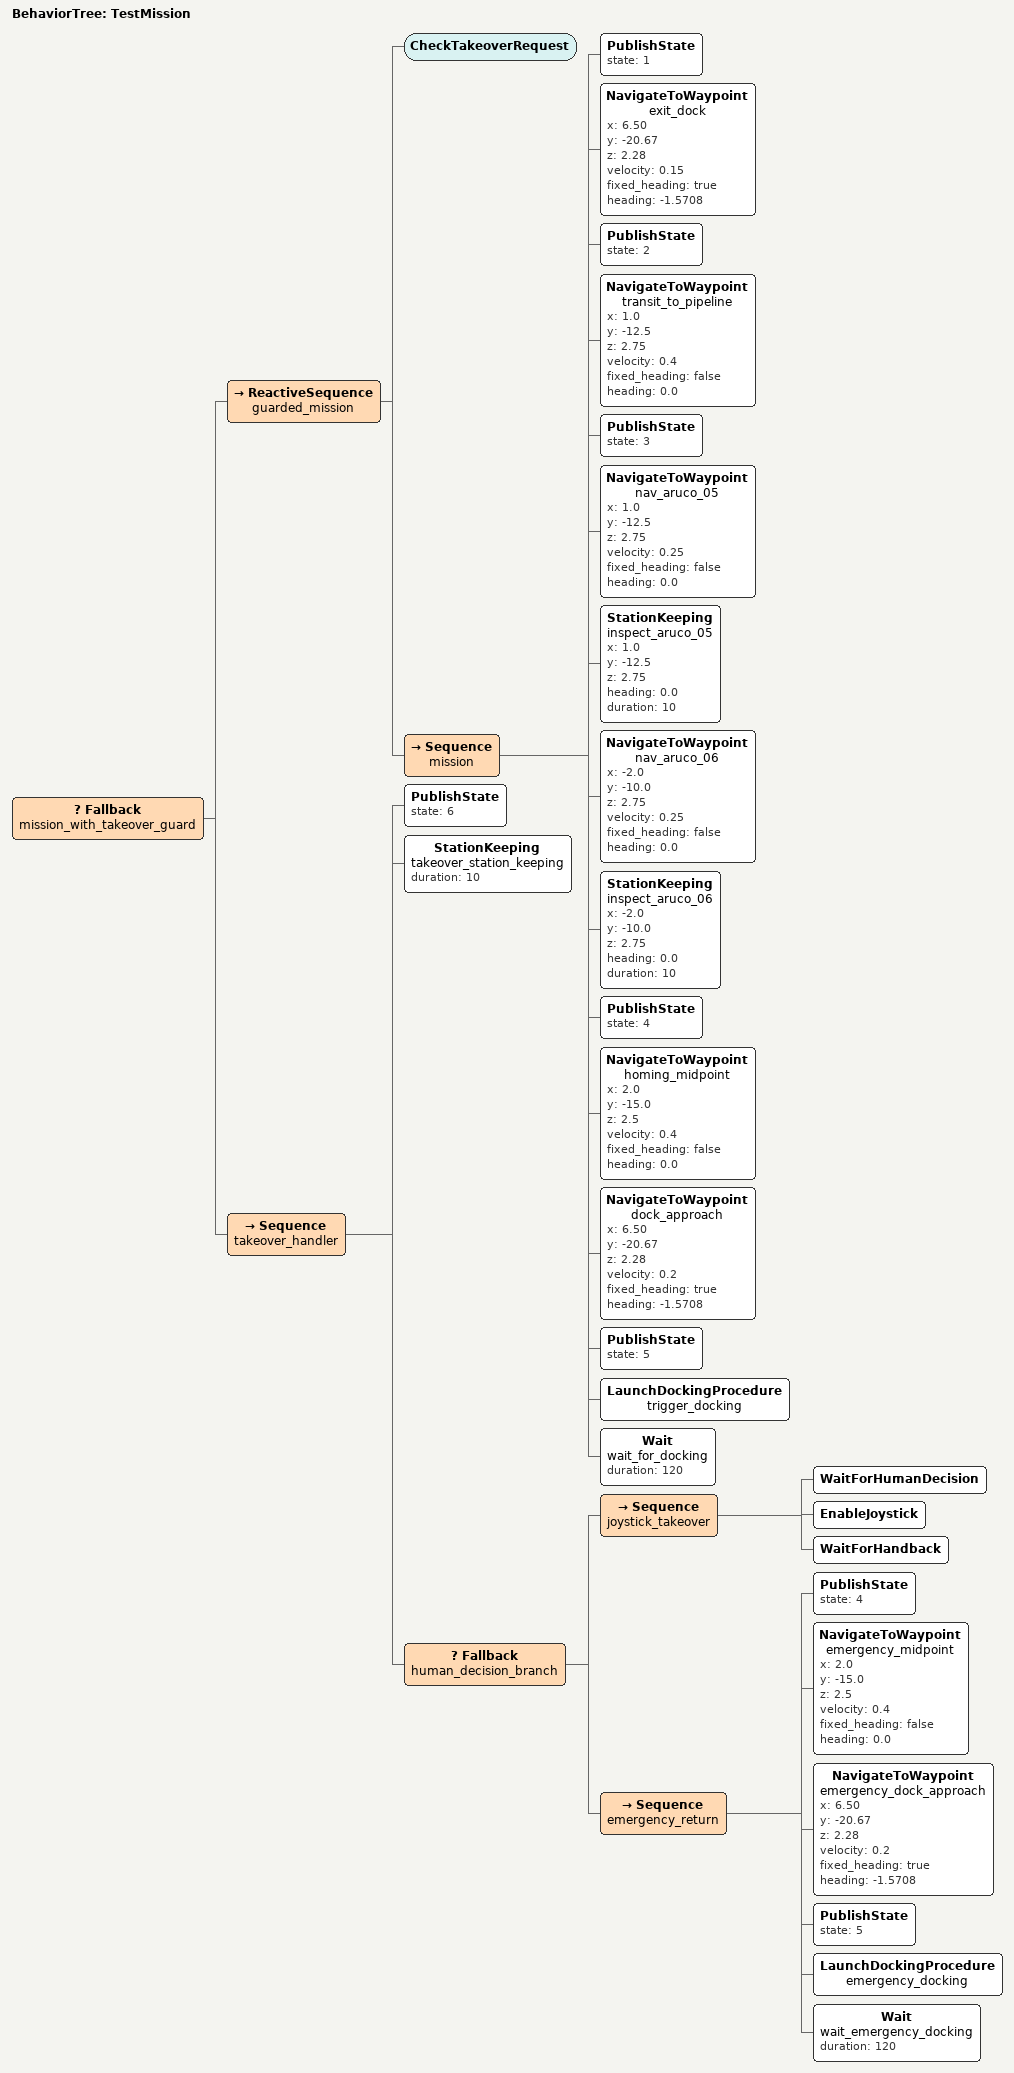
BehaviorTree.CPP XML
<?xml version="1.0" encoding="UTF-8"?>
<root BTCPP_format="4" main_tree_to_execute="TestMission">
  <BehaviorTree ID="TestMission">
    <Fallback name="mission_with_takeover_guard">

      <!-- ── NORMAL MISSION (interrupted if takeover is requested) ──────── -->
      <ReactiveSequence name="guarded_mission">
        <CheckTakeoverRequest/>
        <Sequence name="mission">

          <!-- 1. UNDOCKING -->
          <PublishState state="1"/>
          <NavigateToWaypoint name="exit_dock"
                              x="6.50" y="-20.67" z="2.28"
                              velocity="0.15" fixed_heading="true" heading="-1.5708"/>

          <!-- 2. TRANSIT TO PIPELINE -->
          <PublishState state="2"/>
          <NavigateToWaypoint name="transit_to_pipeline"
                              x="1.0" y="-12.5" z="2.75"
                              velocity="0.4" fixed_heading="false" heading="0.0"/>

          <!-- 3. PIPELINE INSPECTION -->
          <PublishState state="3"/>
          <NavigateToWaypoint name="nav_aruco_05"
                              x="1.0" y="-12.5" z="2.75"
                              velocity="0.25" fixed_heading="false" heading="0.0"/>
          <StationKeeping name="inspect_aruco_05"
                          x="1.0" y="-12.5" z="2.75"
                          heading="0.0" duration="10"/>

          <NavigateToWaypoint name="nav_aruco_06"
                              x="-2.0" y="-10.0" z="2.75"
                              velocity="0.25" fixed_heading="false" heading="0.0"/>
          <StationKeeping name="inspect_aruco_06"
                          x="-2.0" y="-10.0" z="2.75"
                          heading="0.0" duration="10"/>

          <!-- 4. HOMING -->
          <PublishState state="4"/>
          <NavigateToWaypoint name="homing_midpoint"
                              x="2.0" y="-15.0" z="2.5"
                              velocity="0.4" fixed_heading="false" heading="0.0"/>
          <NavigateToWaypoint name="dock_approach"
                              x="6.50" y="-20.67" z="2.28"
                              velocity="0.2" fixed_heading="true" heading="-1.5708"/>

          <!-- 5. DOCKING -->
          <PublishState state="5"/>
          <LaunchDockingProcedure name="trigger_docking"/>
          <Wait name="wait_for_docking" duration="120"/>

        </Sequence>
      </ReactiveSequence>

      <!-- ── TAKEOVER HANDLER (runs when CheckTakeoverRequest fails) ────── -->
      <Sequence name="takeover_handler">

        <!-- Hold position while operator decides -->
        <PublishState state="6"/>
        <StationKeeping name="takeover_station_keeping" duration="10"/>

        <Fallback name="human_decision_branch">

          <!-- Accepted: hand control to joystick, wait for handback -->
          <Sequence name="joystick_takeover">
            <WaitForHumanDecision/>
            <EnableJoystick/>
            <WaitForHandback/>
          </Sequence>

          <!-- Rejected: emergency return to dock -->
          <Sequence name="emergency_return">
            <PublishState state="4"/>
            <NavigateToWaypoint name="emergency_midpoint"
                                x="2.0" y="-15.0" z="2.5"
                                velocity="0.4" fixed_heading="false" heading="0.0"/>
            <NavigateToWaypoint name="emergency_dock_approach"
                                x="6.50" y="-20.67" z="2.28"
                                velocity="0.2" fixed_heading="true" heading="-1.5708"/>
            <PublishState state="5"/>
            <LaunchDockingProcedure name="emergency_docking"/>
            <Wait name="wait_emergency_docking" duration="120"/>
          </Sequence>

        </Fallback>
      </Sequence>

    </Fallback>
  </BehaviorTree>
</root>
